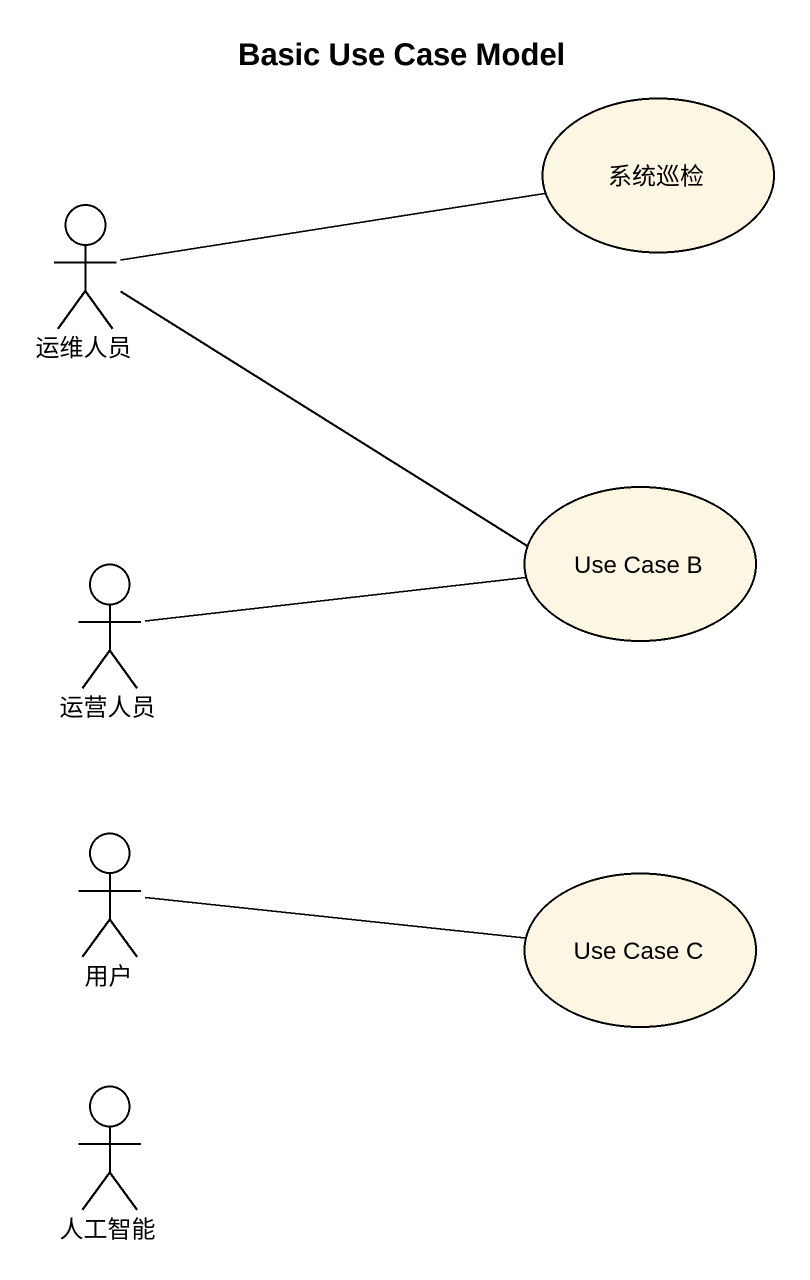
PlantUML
@startuml
title Basic Use Case Model
usecase 系统巡检
actor 运维人员
usecase "Use Case B" as Use_Case_B
actor 运营人员
actor 用户
usecase "Use Case C" as Use_Case_C
actor 人工智能
运维人员 -right- 系统巡检
运维人员 -right- Use_Case_B
运营人员 -right- Use_Case_B
用户 -right- Use_Case_C
@enduml
